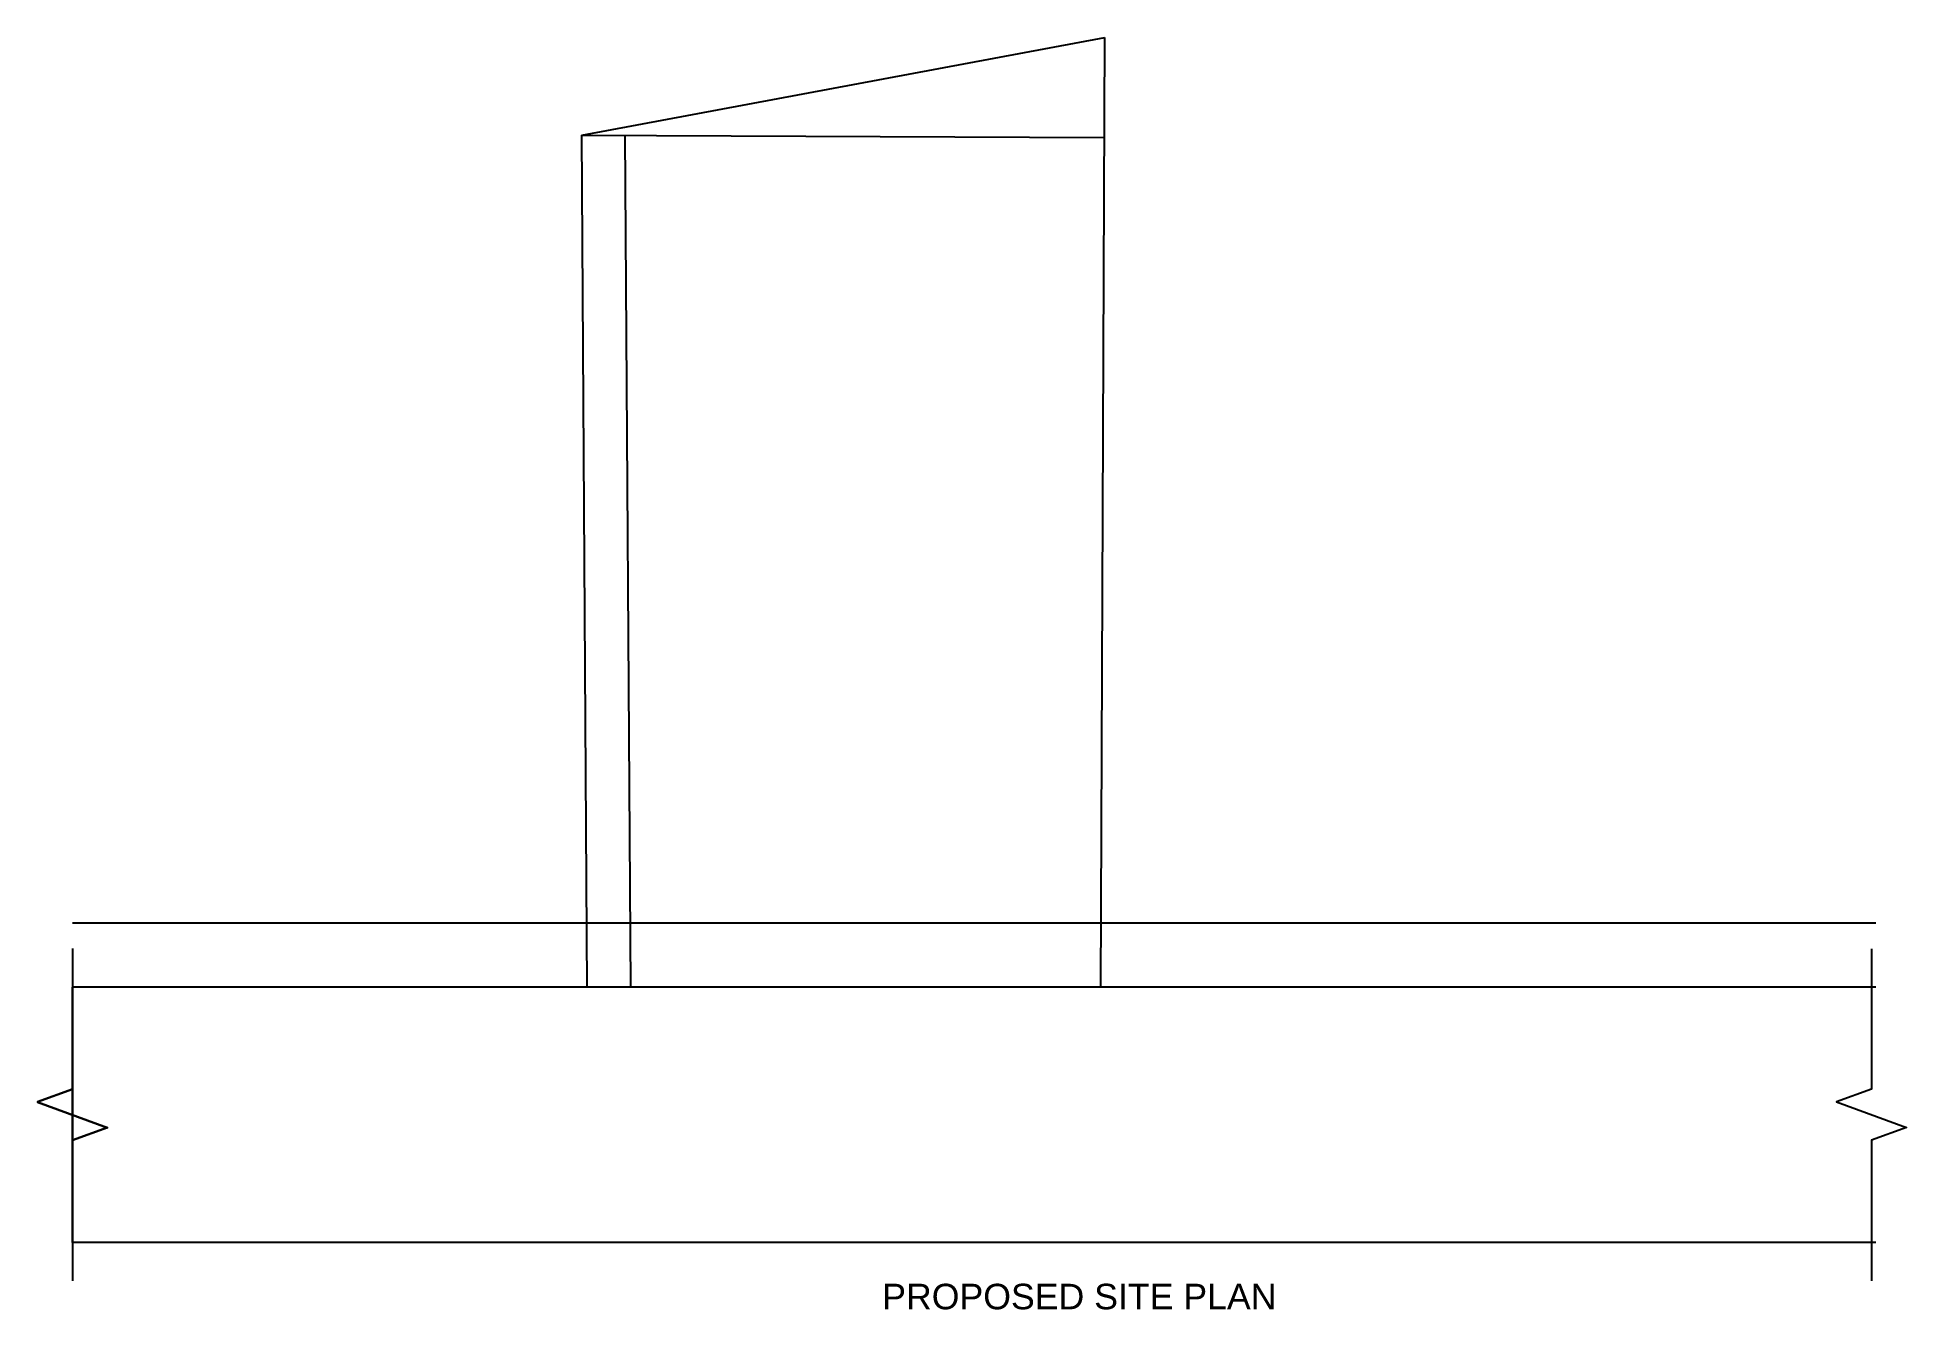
# Model space of a CAD drawing. Header units: inches. Extents: x 114 to 12919, y -714 to 8154.
# Drawn here: x 11161 to 12919, y 6958 to 8154 of the extents above.
import ezdxf

# ---------------------------------------------------------------- set-up
doc = ezdxf.new("R2010")
doc.units = ezdxf.units.IN
doc.header["$MEASUREMENT"] = 0
for name, color, linetype in [('DIMENSION', 132, 'Continuous'), ('site', 10, 'Continuous'), ('walls', 50, 'Continuous')]:
    doc.layers.add(name, color=color, linetype=linetype)
doc.styles.get("Standard").update_dxf_attribs({"font": 'arial.ttf'})

msp = doc.modelspace()

# ---------------------------------------------------------------- linework, layer by layer
at = {"layer": 'DIMENSION', "ltscale": 30}
msp.add_line((11673, 8062), (12164.4, 8060), dxfattribs=at)
at = {"layer": 'site'}
for p, q in [((11673, 8062), (12164.8, 8154)), ((12161.1, 7261.1), (12164.8, 8154)), ((11678.1, 7261.1), (11673, 8062)), ((11719.1, 7261.3), (11714, 8062.3)), ((12889.8, 7321.1), (11194.1, 7321.1)), ((12889.8, 7261.1), (11194.1, 7261.1)), ((11194.1, 7021.1), (11194.1, 7261.1)), ((12889.8, 7021.1), (11194.1, 7021.1))]:
    msp.add_line(p, q, dxfattribs=at)
at = {"layer": 'walls', "linetype": 'Continuous'}
for points in [[(11194.1, 7297.4), (11194.1, 7165.1), (11161.2, 7153.1), (11227.1, 7129.1), (11194.1, 7117.1), (11194.1, 6984.9)], [(12885.9, 7297.1), (12885.9, 7165.1), (12852.9, 7153.1), (12918.9, 7129.1), (12885.9, 7117.1), (12885.9, 6985.1)], [(11194.1, 7261.4), (11194.1, 7164.8), (11161.2, 7152.8), (11227.1, 7128.8), (11194.1, 7116.8), (11194.1, 7020.9)], [(11194.1, 7261.2), (11194.1, 7141.3), (11193.8, 7141.2), (11194.5, 7140.9), (11194.1, 7140.8), (11194.1, 7020.9)]]:
    msp.add_lwpolyline(points, dxfattribs=at)

# ---------------------------------------------------------------- texts
at = {"layer": 'DIMENSION', "ltscale": 30, "insert": (11955.6, 6982.2), "char_height": 24, "attachment_point": 1}
msp.add_mtext_dynamic_manual_height_columns('PROPOSED SITE PLAN ', width=1155.478, gutter_width=1, heights=[0], dxfattribs=at)

doc.saveas('drawing.dxf')
